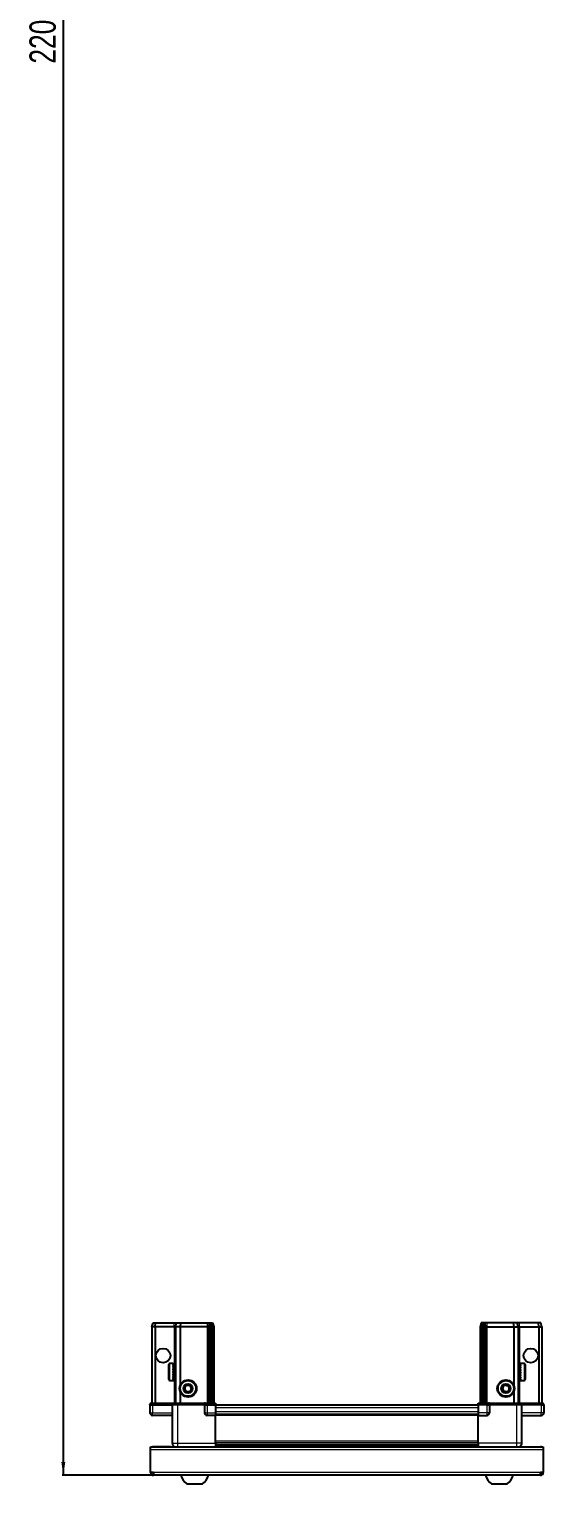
# Model space of a CAD drawing. Header units: millimetres. Extents: x 1770 to 5230, y -1720 to 2043.
# Drawn here: x 1858 to 2250, y -1720 to -613 of the extents above; entities that cross this region are included whole.
import ezdxf

# ---------------------------------------------------------------- set-up
doc = ezdxf.new("R2010")
doc.units = ezdxf.units.MM
doc.layers.add('FORMAT', color=7, linetype='Continuous')
doc.styles.add('SLDTEXTSTYLE0', font='TXT', dxfattribs={"width": 0.75})
doc.dimstyles.new('SLDDIMSTYLE0', dxfattribs={"dimtxt": 20, "dimasz": 10, "dimexe": 0, "dimexo": 0.0625, "dimgap": 5, "dimtad": 2, "dimdec": 1, "dimrnd": 1e-09, "dimzin": 12, "dimdsep": 46, "dimtxsty": 'SLDTEXTSTYLE0', "dimsah": 1, "dimcen": 0.09, "dimadec": 0, "dimazin": 3, "dimtfac": 1, "dimtofl": 0, "dimtmove": 0, "dimatfit": 3, "dimfxl": 0, "dimfrac": 2, "dimtolj": 1, "dimtzin": 12, "dimarcsym": 0})

# ---------------------------------------------------------------- blocks, each defined once
blk = doc.blocks.new('_D_10')
at = {"layer": 'FORMAT'}
for p, q in [((1975.8, 493.7), (1883.4, 493.7)), ((1884.4, 493.7), (1884.4, -1713.3)), ((1953, -1713.3), (1883.4, -1713.3))]:
    blk.add_line(p, q, dxfattribs=at)
for points in [[(1884.4, 493.7), (1882.9, 483.7), (1885.9, 483.7)], [(1884.4, -1713.3), (1885.9, -1703.3), (1882.9, -1703.3)]]:
    blk.add_solid(points, dxfattribs=at)
at = {"layer": 'FORMAT', "insert": (1858.6, -639.4), "char_height": 20, "attachment_point": 1, "rotation": 90, "style": 'SLDTEXTSTYLE0'}
blk.add_mtext('2207', dxfattribs=at)

msp = doc.modelspace()

# ---------------------------------------------------------------- linework, layer by layer
at = {"color": 7, "linetype": 'Continuous', "lineweight": 25}
for p, q in [((1951.9, -1600.32), (1952.7, -1597.32)), ((1954.4, -1600.32), (1951.9, -1600.32)), ((1951.9, -1600.32), (1951.9, -1658.62)), ((1952.7, -1597.32), (1954.55, -1597.32)), ((1954.4, -1600.32), (1954.55, -1597.32)), ((1954.4, -1600.32), (1954.4, -1658.62)), ((1968.9, -1600.32), (1954.4, -1600.32)), ((1954.55, -1597.32), (1968.9, -1597.32)), ((1968.9, -1597.32), (1970.7, -1597.32)), ((1969.9, -1600.32), (1968.9, -1600.32)), ((1969.9, -1600.32), (1970.7, -1597.32)), ((1969.9, -1600.32), (1969.9, -1658.62)), ((1973.4, -1600.32), (1969.9, -1600.32)), ((1970.7, -1597.32), (1973.73, -1597.32)), ((1973.73, -1597.32), (1973.4, -1600.32)), ((1993.9, -1600.32), (1973.4, -1600.32)), ((1973.4, -1600.32), (1973.4, -1644.82)), ((1973.73, -1597.32), (1993.9, -1597.32)), ((1993.9, -1597.32), (1995.7, -1597.32)), ((1994.9, -1600.32), (1993.9, -1600.32)), ((1995.7, -1597.32), (1994.9, -1600.32)), ((1995.9, -1600.32), (1994.9, -1600.32)), ((1994.9, -1600.32), (1994.9, -1658.62)), ((1995.7, -1597.32), (1996.44, -1597.32)), ((1996.44, -1597.32), (1995.9, -1600.32)), ((1995.9, -1600.32), (1995.9, -1658.62)), ((1997.4, -1600.32), (1995.9, -1600.32)), ((1996.44, -1597.32), (1996.94, -1597.32)), ((1996.94, -1597.32), (1998.09, -1597.32)), ((1996.94, -1597.32), (1997.4, -1600.32)), ((1998.9, -1600.32), (1997.4, -1600.32)), ((1997.4, -1600.32), (1997.4, -1658.62)), ((1998.09, -1597.32), (1998.9, -1600.32)), ((1998.9, -1600.32), (1998.9, -1658.62)), ((2202.7, -1597.32), (2201.9, -1600.32)), ((2201.9, -1600.32), (2203.4, -1600.32)), ((2201.9, -1600.32), (2201.9, -1658.62)), ((2203.85, -1597.32), (2202.7, -1597.32)), ((2203.85, -1597.32), (2203.4, -1600.32)), ((2203.4, -1600.32), (2204.9, -1600.32)), ((2203.4, -1600.32), (2203.4, -1658.62)), ((2204.35, -1597.32), (2203.85, -1597.32)), ((2204.35, -1597.32), (2204.9, -1600.32)), ((2205.09, -1597.32), (2204.35, -1597.32)), ((2204.9, -1600.32), (2204.9, -1658.62)), ((2204.9, -1600.32), (2205.9, -1600.32)), ((2205.09, -1597.32), (2205.9, -1600.32)), ((2206.9, -1597.32), (2205.09, -1597.32)), ((2205.9, -1600.32), (2205.9, -1658.62)), ((2205.9, -1600.32), (2206.9, -1600.32)), ((2227.06, -1597.32), (2206.9, -1597.32)), ((2206.9, -1600.32), (2227.4, -1600.32)), ((2227.06, -1597.32), (2227.4, -1600.32)), ((2230.09, -1597.32), (2227.06, -1597.32)), ((2227.4, -1600.32), (2227.4, -1644.82)), ((2227.4, -1600.32), (2230.9, -1600.32)), ((2230.9, -1600.32), (2230.09, -1597.32)), ((2231.9, -1597.32), (2230.09, -1597.32)), ((2230.9, -1600.32), (2230.9, -1658.62)), ((2230.9, -1600.32), (2231.9, -1600.32)), ((2246.24, -1597.32), (2231.9, -1597.32)), ((2231.9, -1600.32), (2246.4, -1600.32)), ((2246.4, -1600.32), (2246.24, -1597.32)), ((2248.09, -1597.32), (2246.24, -1597.32)), ((2246.4, -1600.32), (2246.4, -1658.62)), ((2246.4, -1600.32), (2248.9, -1600.32)), ((2248.9, -1600.32), (2248.09, -1597.32)), ((2248.9, -1600.32), (2248.9, -1658.62)), ((1964.7, -1640.52), (1964.7, -1629.12)), ((1967.9, -1628.32), (1965.5, -1628.32)), ((1967.9, -1628.32), (1967.9, -1628.33)), ((1967.9, -1628.33), (1968.4, -1628.33)), ((1967.9, -1628.51), (1968.4, -1628.51)), ((1967.9, -1628.51), (1967.9, -1628.73)), ((1967.9, -1628.73), (1968.4, -1628.73)), ((1967.9, -1629.31), (1968.4, -1629.31)), ((1967.9, -1629.31), (1967.9, -1629.73)), ((1967.9, -1629.73), (1968.4, -1629.73)), ((1967.9, -1630.64), (1968.4, -1630.64)), ((1967.9, -1630.64), (1967.9, -1631.23)), ((1967.9, -1631.23), (1968.4, -1631.23)), ((1967.9, -1632.38), (1968.4, -1632.38)), ((1967.9, -1632.38), (1967.9, -1633.08)), ((1967.9, -1633.08), (1968.4, -1633.08)), ((1967.9, -1634.37), (1968.4, -1634.37)), ((1967.9, -1634.37), (1967.9, -1635.11)), ((1967.9, -1634.51), (1968.4, -1634.51)), ((1967.9, -1635.01), (1968.4, -1635.01)), ((1967.9, -1635.11), (1968.4, -1635.11)), ((1967.9, -1636.39), (1968.4, -1636.39)), ((1967.9, -1636.39), (1967.9, -1637.1)), ((1967.9, -1637.1), (1968.4, -1637.1)), ((1968.4, -1628.51), (1968.4, -1628.33)), ((1968.4, -1628.73), (1968.4, -1628.51)), ((1968.4, -1629.31), (1968.4, -1628.73)), ((1968.4, -1629.73), (1968.4, -1629.31)), ((1968.4, -1630.64), (1968.4, -1629.73)), ((1968.5, -1630.42), (1968.4, -1630.42)), ((1968.4, -1631.23), (1968.4, -1630.64)), ((1968.4, -1632.38), (1968.4, -1631.23)), ((1968.4, -1633.08), (1968.4, -1632.38)), ((1968.4, -1634.37), (1968.4, -1633.08)), ((1968.4, -1634.51), (1968.4, -1634.37)), ((1968.4, -1635.11), (1968.4, -1635.01)), ((1968.4, -1636.39), (1968.4, -1635.11)), ((1968.4, -1637.1), (1968.4, -1636.39)), ((1968.4, -1638.26), (1968.4, -1637.1)), ((1968.5, -1639.22), (1968.5, -1630.42)), ((1969.38, -1631.51), (1968.9, -1630.82)), ((1968.9, -1638.82), (1968.9, -1630.82)), ((1969.86, -1630.82), (1969.38, -1631.51)), ((1969.38, -1638.13), (1969.38, -1631.51)), ((1969.9, -1630.82), (1969.86, -1630.82)), ((1969.86, -1638.82), (1969.86, -1630.82)), ((2230.93, -1630.82), (2230.9, -1630.82)), ((2231.41, -1631.51), (2230.93, -1630.82)), ((2230.93, -1630.82), (2230.93, -1638.82)), ((2231.9, -1630.82), (2231.41, -1631.51)), ((2231.41, -1631.51), (2231.41, -1638.13)), ((2231.9, -1630.82), (2231.9, -1638.82)), ((2232.4, -1630.42), (2232.3, -1630.42)), ((2232.3, -1630.42), (2232.3, -1639.22)), ((2235.3, -1628.32), (2232.4, -1628.32)), ((2232.9, -1628.32), (2232.4, -1628.32)), ((2232.4, -1628.32), (2232.4, -1628.37)), ((2232.4, -1628.37), (2232.4, -1628.65)), ((2232.9, -1628.37), (2232.4, -1628.37)), ((2232.9, -1628.65), (2232.4, -1628.65)), ((2232.4, -1628.65), (2232.4, -1628.93)), ((2232.9, -1628.93), (2232.4, -1628.93)), ((2232.4, -1628.93), (2232.4, -1629.59)), ((2232.9, -1629.59), (2232.4, -1629.59)), ((2232.4, -1629.59), (2232.4, -1630.06)), ((2232.4, -1630.06), (2232.4, -1631.04)), ((2232.9, -1630.06), (2232.4, -1630.06)), ((2232.9, -1631.04), (2232.4, -1631.04)), ((2232.4, -1631.04), (2232.4, -1631.66)), ((2232.4, -1631.66), (2232.4, -1632.86)), ((2232.9, -1631.66), (2232.4, -1631.66)), ((2232.9, -1632.86), (2232.4, -1632.86)), ((2232.4, -1632.86), (2232.4, -1633.49)), ((2232.9, -1633.49), (2232.4, -1633.49)), ((2232.4, -1633.57), (2232.4, -1634.87)), ((2232.9, -1633.57), (2232.4, -1633.57)), ((2232.9, -1634.87), (2232.4, -1634.87)), ((2232.9, -1635.35), (2232.4, -1635.35)), ((2232.4, -1635.35), (2232.4, -1635.61)), ((2232.4, -1635.61), (2232.4, -1636.88)), ((2232.9, -1635.61), (2232.4, -1635.61)), ((2232.9, -1636.88), (2232.4, -1636.88)), ((2232.4, -1636.88), (2232.4, -1637.56)), ((2232.4, -1637.56), (2232.4, -1638.68)), ((2232.9, -1637.56), (2232.4, -1637.56)), ((2232.9, -1628.37), (2232.9, -1628.32)), ((2232.9, -1628.93), (2232.9, -1628.65)), ((2232.9, -1630.06), (2232.9, -1629.59)), ((2232.9, -1631.66), (2232.9, -1631.04)), ((2232.9, -1633.57), (2232.9, -1632.86)), ((2232.9, -1635.61), (2232.9, -1634.87)), ((2232.9, -1637.56), (2232.9, -1636.88)), ((2236.1, -1629.12), (2236.1, -1640.52)), ((1965.5, -1641.32), (1967.9, -1641.32)), ((1967.9, -1638.26), (1968.4, -1638.26)), ((1967.9, -1638.26), (1967.9, -1638.87)), ((1967.9, -1638.87), (1968.4, -1638.87)), ((1967.9, -1639.8), (1968.4, -1639.8)), ((1967.9, -1639.8), (1967.9, -1640.24)), ((1967.9, -1640.24), (1968.4, -1640.24)), ((1967.9, -1640.85), (1968.4, -1640.85)), ((1967.9, -1640.85), (1967.9, -1641.08)), ((1967.9, -1641.08), (1968.4, -1641.08)), ((1967.9, -1641.3), (1968.4, -1641.3)), ((1967.9, -1641.3), (1967.9, -1641.32)), ((1967.9, -1641.31), (1968.4, -1641.31)), ((1968.4, -1638.87), (1968.4, -1638.26)), ((1968.4, -1639.8), (1968.4, -1638.87)), ((1968.4, -1639.22), (1968.5, -1639.22)), ((1968.4, -1640.24), (1968.4, -1639.8)), ((1968.4, -1640.85), (1968.4, -1640.24)), ((1968.4, -1641.08), (1968.4, -1640.85)), ((1968.4, -1641.3), (1968.4, -1641.08)), ((1968.4, -1641.31), (1968.4, -1641.3)), ((1968.9, -1638.82), (1969.38, -1638.13)), ((1969.38, -1638.13), (1969.86, -1638.82)), ((1969.86, -1638.82), (1969.9, -1638.82)), ((2230.9, -1638.82), (2230.93, -1638.82)), ((2230.93, -1638.82), (2231.41, -1638.13)), ((2231.41, -1638.13), (2231.9, -1638.82)), ((2232.3, -1639.22), (2232.4, -1639.22)), ((2232.9, -1638.68), (2232.4, -1638.68)), ((2232.4, -1638.68), (2232.4, -1639.25)), ((2232.4, -1639.25), (2232.4, -1640.11)), ((2232.9, -1639.25), (2232.4, -1639.25)), ((2232.9, -1640.11), (2232.4, -1640.11)), ((2232.4, -1640.11), (2232.4, -1640.5)), ((2232.4, -1640.5), (2232.4, -1641.02)), ((2232.9, -1640.5), (2232.4, -1640.5)), ((2232.9, -1641.02), (2232.4, -1641.02)), ((2232.4, -1641.02), (2232.4, -1641.2)), ((2232.4, -1641.2), (2232.4, -1641.32)), ((2232.9, -1641.2), (2232.4, -1641.2)), ((2232.4, -1641.32), (2235.3, -1641.32)), ((2232.9, -1639.25), (2232.9, -1638.68)), ((2232.9, -1640.5), (2232.9, -1640.11)), ((2232.9, -1641.2), (2232.9, -1641.02)), ((1950.9, -1658.62), (1950.4, -1659.49)), ((1950.4, -1659.82), (1950.4, -1659.49)), ((1950.4, -1659.82), (1952.4, -1659.82)), ((1950.4, -1659.82), (1950.4, -1665.82)), ((1952.4, -1658.62), (1950.9, -1658.62)), ((1952.4, -1658.62), (1967.2, -1658.62)), ((1967.2, -1659.82), (1952.4, -1659.82)), ((1952.4, -1659.82), (1967.2, -1659.82)), ((1967.2, -1658.62), (1967.4, -1658.62)), ((1967.4, -1659.82), (1967.2, -1659.82)), ((1967.4, -1659.82), (1967.4, -1658.62)), ((1967.4, -1658.62), (1971.4, -1658.62)), ((1971.4, -1659.82), (1967.4, -1659.82)), ((1967.4, -1659.82), (1967.4, -1688.82)), ((1971.4, -1658.62), (1991.7, -1658.62)), ((1991.7, -1659.82), (1971.4, -1659.82)), ((1973.4, -1649.82), (1973.4, -1658.62)), ((1991.7, -1658.62), (1991.9, -1658.62)), ((1991.9, -1659.82), (1991.7, -1659.82)), ((1991.9, -1659.82), (1991.9, -1658.62)), ((1992.57, -1658.62), (1991.9, -1658.62)), ((1991.9, -1659.82), (1993.9, -1659.82)), ((1991.9, -1659.82), (1991.9, -1665.82)), ((1992.57, -1658.62), (2000.4, -1658.62)), ((2000.4, -1659.49), (1993.9, -1659.49)), ((2000.4, -1659.82), (1993.9, -1659.82)), ((1993.9, -1659.82), (2000.4, -1659.82)), ((2000.4, -1658.62), (2000.4, -1659.49)), ((2000.4, -1659.49), (2000.4, -1659.49)), ((2000.4, -1659.82), (2000.4, -1659.49)), ((2000.4, -1659.82), (2000.4, -1659.82)), ((2000.4, -1659.82), (2000.4, -1665.82)), ((2200.4, -1659.97), (2000.4, -1659.97)), ((2200.4, -1659.49), (2200.4, -1658.62)), ((2200.4, -1658.62), (2208.22, -1658.62)), ((2206.9, -1659.49), (2200.4, -1659.49)), ((2200.4, -1659.82), (2200.4, -1659.49)), ((2206.9, -1659.82), (2200.4, -1659.82)), ((2200.4, -1659.82), (2200.4, -1665.82)), ((2206.9, -1659.82), (2208.9, -1659.82)), ((2208.9, -1659.82), (2206.9, -1659.82)), ((2208.9, -1658.62), (2208.22, -1658.62)), ((2208.9, -1659.82), (2208.9, -1658.62)), ((2208.9, -1658.62), (2209.1, -1658.62)), ((2209.1, -1659.82), (2208.9, -1659.82)), ((2208.9, -1659.82), (2208.9, -1665.82)), ((2209.1, -1658.62), (2229.4, -1658.62)), ((2229.4, -1659.82), (2209.1, -1659.82)), ((2227.4, -1649.82), (2227.4, -1658.62)), ((2229.4, -1658.62), (2233.4, -1658.62)), ((2233.4, -1659.82), (2229.4, -1659.82)), ((2233.4, -1659.82), (2233.4, -1658.62)), ((2233.4, -1658.62), (2233.6, -1658.62)), ((2233.6, -1659.82), (2233.4, -1659.82)), ((2233.4, -1659.82), (2233.4, -1688.82)), ((2233.6, -1658.62), (2248.4, -1658.62)), ((2248.4, -1659.82), (2233.6, -1659.82)), ((2249.9, -1658.62), (2248.4, -1658.62)), ((2248.4, -1659.82), (2250.4, -1659.82)), ((2250.4, -1659.49), (2249.9, -1658.62)), ((2250.4, -1659.49), (2249.9, -1658.62)), ((2250.4, -1659.82), (2250.4, -1659.49)), ((2250.4, -1659.82), (2250.4, -1659.49)), ((2250.4, -1659.82), (2250.4, -1659.82)), ((2250.4, -1659.82), (2250.4, -1665.82)), ((1967.4, -1667.82), (1952.4, -1667.82)), ((2000.4, -1667.82), (1993.9, -1667.82)), ((2000.4, -1665.82), (2000.4, -1667.82)), ((2200.4, -1667.17), (2000.4, -1667.17)), ((2000.4, -1688.82), (2000.4, -1667.82)), ((2200.4, -1665.82), (2200.4, -1667.82)), ((2200.4, -1667.82), (2206.9, -1667.82)), ((2200.4, -1688.82), (2200.4, -1667.82)), ((2233.4, -1667.82), (2248.4, -1667.82)), ((1950.9, -1693.92), (1950.9, -1691.82)), ((1950.9, -1691.82), (2249.9, -1691.82)), ((1965.9, -1691.72), (1953, -1691.72)), ((1965.9, -1691.72), (1965.9, -1691.82)), ((2000.4, -1689.84), (2200.4, -1689.84)), ((2000.4, -1689.88), (2200.4, -1689.88)), ((2024.27, -1691.67), (2000.4, -1691.67)), ((2018.9, -1691.82), (2018.9, -1691.67)), ((2018.93, -1691.82), (2018.93, -1691.67)), ((2019.2, -1691.82), (2019.2, -1691.67)), ((2019.47, -1691.82), (2019.47, -1691.67)), ((2020.12, -1691.82), (2020.12, -1691.67)), ((2020.58, -1691.82), (2020.58, -1691.67)), ((2021.55, -1691.82), (2021.55, -1691.67)), ((2022.17, -1691.82), (2022.17, -1691.67)), ((2023.35, -1691.82), (2023.35, -1691.67)), ((2024.01, -1691.82), (2024.01, -1691.67)), ((2024.07, -1691.82), (2024.07, -1691.67)), ((2025.36, -1691.67), (2024.27, -1691.67)), ((2026.09, -1691.67), (2025.36, -1691.67)), ((2025.36, -1691.82), (2025.36, -1691.67)), ((2025.36, -1691.67), (2025.36, -1691.67)), ((2025.37, -1691.82), (2025.37, -1691.67)), ((2025.87, -1691.82), (2025.87, -1691.67)), ((2026.1, -1691.67), (2026.09, -1691.67)), ((2026.1, -1691.82), (2026.1, -1691.67)), ((2026.52, -1691.67), (2026.1, -1691.67)), ((2174.27, -1691.67), (2026.52, -1691.67)), ((2027.37, -1691.82), (2027.37, -1691.67)), ((2028.06, -1691.82), (2028.06, -1691.67)), ((2029.19, -1691.82), (2029.19, -1691.67)), ((2029.76, -1691.82), (2029.76, -1691.67)), ((2030.63, -1691.82), (2030.63, -1691.67)), ((2031.04, -1691.82), (2031.04, -1691.67)), ((2031.57, -1691.82), (2031.57, -1691.67)), ((2031.76, -1691.82), (2031.76, -1691.67)), ((2031.9, -1691.82), (2031.9, -1691.67)), ((2168.9, -1691.82), (2168.9, -1691.67)), ((2169.07, -1691.82), (2169.07, -1691.67)), ((2169.28, -1691.82), (2169.28, -1691.67)), ((2169.84, -1691.82), (2169.84, -1691.67)), ((2170.26, -1691.82), (2170.26, -1691.67)), ((2171.15, -1691.82), (2171.15, -1691.67)), ((2171.74, -1691.82), (2171.74, -1691.67)), ((2172.88, -1691.82), (2172.88, -1691.67)), ((2173.58, -1691.82), (2173.58, -1691.67)), ((2174.86, -1691.67), (2174.27, -1691.67)), ((2174.86, -1691.82), (2174.86, -1691.67)), ((2174.87, -1691.67), (2174.86, -1691.67)), ((2175.6, -1691.67), (2174.87, -1691.67)), ((2175.03, -1691.82), (2175.03, -1691.67)), ((2175.53, -1691.82), (2175.53, -1691.67)), ((2175.6, -1691.82), (2175.6, -1691.67)), ((2176.62, -1691.67), (2175.6, -1691.67)), ((2175.6, -1691.67), (2175.6, -1691.67)), ((2200.4, -1691.67), (2176.52, -1691.67)), ((2176.89, -1691.82), (2176.89, -1691.67)), ((2177.6, -1691.82), (2177.6, -1691.67)), ((2178.77, -1691.82), (2178.77, -1691.67)), ((2179.38, -1691.82), (2179.38, -1691.67)), ((2180.32, -1691.82), (2180.32, -1691.67)), ((2180.77, -1691.82), (2180.77, -1691.67)), ((2181.39, -1691.82), (2181.39, -1691.67)), ((2181.64, -1691.82), (2181.64, -1691.67)), ((2181.87, -1691.82), (2181.87, -1691.67)), ((2181.89, -1691.82), (2181.89, -1691.67)), ((2234.9, -1691.72), (2247.8, -1691.72)), ((2234.9, -1691.72), (2234.9, -1691.82)), ((2249.9, -1691.82), (2249.9, -1693.92)), ((1950.9, -1711.22), (1950.9, -1693.92)), ((2249.9, -1693.92), (2249.9, -1711.22)), ((1953, -1711.22), (1950.9, -1711.22)), ((1953, -1711.22), (1953, -1713.32)), ((2247.8, -1713.32), (1953, -1713.32)), ((2249.9, -1711.22), (2247.8, -1711.22)), ((2247.8, -1713.32), (2247.8, -1711.22)), ((1978.4, -1719.92), (1990.4, -1719.92)), ((2210.4, -1719.92), (2222.4, -1719.92))]:
    msp.add_line(p, q, dxfattribs=at)
at = {"color": 8, "linetype": 'Continuous', "lineweight": 18}
for p, q in [((1968.9, -1600.32), (1968.9, -1597.32)), ((1968.9, -1600.32), (1968.9, -1630.82)), ((1993.9, -1597.32), (1993.9, -1600.32)), ((1993.9, -1600.32), (1993.9, -1658.62)), ((2206.9, -1597.32), (2206.9, -1600.32)), ((2206.9, -1600.32), (2206.9, -1658.62)), ((2231.9, -1600.32), (2231.9, -1597.32)), ((2231.9, -1600.32), (2231.9, -1630.82)), ((1965.5, -1641.32), (1965.5, -1628.32)), ((2235.3, -1628.32), (2235.3, -1641.32)), ((1968.9, -1638.82), (1968.9, -1658.62)), ((2231.9, -1638.82), (2231.9, -1658.62)), ((1952.4, -1659.82), (1952.4, -1658.62)), ((1952.4, -1659.82), (1952.4, -1665.82)), ((1967.2, -1659.82), (1967.2, -1658.62)), ((1971.4, -1659.82), (1971.4, -1658.62)), ((1971.4, -1659.82), (1971.4, -1688.82)), ((1991.7, -1659.82), (1991.7, -1658.62)), ((1993.9, -1659.82), (1993.9, -1659.49)), ((1993.9, -1659.82), (1993.9, -1665.82)), ((2000.4, -1659.82), (2000.4, -1659.49)), ((2206.9, -1659.82), (2206.9, -1659.49)), ((2206.9, -1659.82), (2206.9, -1665.82)), ((2209.1, -1658.62), (2209.1, -1659.82)), ((2229.4, -1659.82), (2229.4, -1658.62)), ((2229.4, -1659.82), (2229.4, -1688.82)), ((2233.6, -1658.62), (2233.6, -1659.82)), ((2248.4, -1659.82), (2248.4, -1658.62)), ((2248.4, -1659.82), (2248.4, -1665.82)), ((1950.4, -1665.82), (1952.4, -1665.82)), ((1952.4, -1665.82), (1967.4, -1665.82)), ((1952.4, -1667.82), (1952.4, -1665.82)), ((1991.9, -1665.82), (1993.9, -1665.82)), ((1993.9, -1665.82), (2000.4, -1665.82)), ((1993.9, -1665.82), (1993.9, -1667.82)), ((2200.4, -1661.97), (2000.4, -1661.97)), ((2200.4, -1665.17), (2000.4, -1665.17)), ((2200.4, -1667.82), (2000.4, -1667.82)), ((2206.9, -1665.82), (2200.4, -1665.82)), ((2206.9, -1665.82), (2206.9, -1667.82)), ((2208.9, -1665.82), (2206.9, -1665.82)), ((2248.4, -1665.82), (2233.4, -1665.82)), ((2248.4, -1667.82), (2248.4, -1665.82)), ((2250.4, -1665.82), (2248.4, -1665.82)), ((1953, -1691.82), (1953, -1691.72)), ((1971.4, -1688.82), (2000.4, -1688.82)), ((2000.4, -1687.22), (2200.4, -1687.22)), ((2200.4, -1688.64), (2000.4, -1688.64)), ((2000.4, -1691.08), (2200.4, -1691.08)), ((2229.4, -1688.82), (2200.4, -1688.82)), ((2247.8, -1691.82), (2247.8, -1691.72)), ((2249.9, -1693.92), (1950.9, -1693.92)), ((2247.8, -1711.22), (1953, -1711.22))]:
    msp.add_line(p, q, dxfattribs=at)
at = {"color": 7, "linetype": 'Continuous', "lineweight": 25, "flags": 128}
for points in [[(1953, -1691.72), (1952.59, -1691.76), (1952.36, -1691.82)], [(2248.44, -1691.82), (2248.21, -1691.76), (2247.8, -1691.72)]]:
    msp.add_lwpolyline(points, dxfattribs=at)
at = {"color": 7, "linetype": 'Continuous', "lineweight": 25}
for centre, radius in [((1960.4, -1622.32), 5.5), ((2240.4, -1622.32), 5.5), ((1979.4, -1647.32), 6.5), ((1979.4, -1647.32), 3.46), ((2221.4, -1647.32), 6.5), ((2221.4, -1647.32), 3.46)]:
    msp.add_circle(centre, radius, dxfattribs=at)
at = {"color": 8, "linetype": 'Continuous', "lineweight": 18}
for centre in [(1979.4, -1647.32), (2221.4, -1647.32)]:
    msp.add_circle(centre, 5.7, dxfattribs=at)
at = {"color": 7, "linetype": 'Continuous', "lineweight": 25}
for centre, radius, start, end in [((1965.5, -1629.12), 0.8, 90, 180), ((1968.9, -1630.42), 0.4, 180, 270), ((2231.9, -1630.42), 0.4, 270, 360), ((2235.3, -1629.12), 0.8, 360, 90), ((1965.5, -1640.52), 0.8, 180, 270), ((1968.9, -1639.22), 0.4, 90, 180), ((1979.4, -1647.32), 2.5, 147.37605, 207.37605), ((1979.4, -1647.32), 2.5, 207.37605, 267.37605), ((1979.4, -1647.32), 2.5, 87.37605, 147.37605), ((1979.4, -1647.32), 2.5, 267.37605, 327.37605), ((1979.4, -1647.32), 2.5, 27.37605, 87.37605), ((1979.4, -1647.32), 2.5, 327.37605, 27.37605), ((2221.4, -1647.32), 2.5, 134.67671, 194.67671), ((2221.4, -1647.32), 2.5, 194.67671, 254.67671), ((2221.4, -1647.32), 2.5, 74.67671, 134.67671), ((2221.4, -1647.32), 2.5, 254.67671, 314.67671), ((2221.4, -1647.32), 2.5, 14.67671, 74.67671), ((2221.4, -1647.32), 2.5, 314.67671, 14.67671), ((2231.9, -1639.22), 0.4, 0, 90), ((2235.3, -1640.52), 0.8, 270, 0), ((1952.4, -1665.82), 2, 180, 270), ((1993.9, -1665.82), 2, 180, 270), ((2206.9, -1665.82), 2, 270, 0), ((2248.4, -1665.82), 2, 270, 0), ((1953, -1711.22), 2.1, 180, 270), ((1953, -1711.22), 0.6, 180, 270), ((1985.42, -1710.3), 11.91, 194.70035, 233.8734), ((1983.37, -1710.3), 11.91, 306.1266, 345.29965), ((2217.42, -1710.3), 11.91, 194.70035, 233.8734), ((2215.37, -1710.3), 11.91, 306.1266, 345.29965), ((2247.8, -1711.22), 2.1, 270, 0), ((2247.8, -1711.22), 0.6, 270, 0)]:
    msp.add_arc(centre, radius, start, end, dxfattribs=at)
for centre, start_param, end_param in [((1993.9, -1656.02), 2.4188584, 3.1415927), ((2206.9, -1656.02), 3.1415927, 3.8643269)]:
    msp.add_ellipse(centre, major_axis=(0, 3.46), ratio=0.5773503, start_param=start_param, end_param=end_param, dxfattribs=at)
for points, knots in [([(1976.51, -1647.19), (1976.79, -1646.75), (1977.31, -1645.94), (1977.83, -1645.13), (1978.07, -1644.76)], [0, 0, 0, 0, 0.5346859, 1, 1, 1, 1]), ([(1977.84, -1649.75), (1977.78, -1649.64), (1977.51, -1649.11), (1977.05, -1648.22), (1976.67, -1647.49), (1976.51, -1647.19)], [0, 0, 0, 0, 0.13312467, 0.63709944, 1, 1, 1, 1]), ([(1978.07, -1644.76), (1978.58, -1644.78), (1979.55, -1644.82), (1980.51, -1644.87), (1980.95, -1644.89)], [0, 0, 0, 0, 0.5346859, 1, 1, 1, 1]), ([(1982.28, -1647.45), (1982, -1647.89), (1981.48, -1648.7), (1980.96, -1649.51), (1980.72, -1649.88)], [0, 0, 0, 0, 0.5346859, 1, 1, 1, 1]), ([(1980.95, -1644.89), (1981.11, -1645.19), (1981.49, -1645.93), (1981.95, -1646.81), (1982.22, -1647.34), (1982.28, -1647.45)], [0, 0, 0, 0, 0.36290056, 0.86687533, 1, 1, 1, 1]), ([(2218.61, -1646.56), (2218.98, -1646.19), (2219.66, -1645.52), (2220.35, -1644.84), (2220.66, -1644.53)], [0, 0, 0, 0, 0.5346859, 1, 1, 1, 1]), ([(2219.34, -1649.35), (2219.26, -1649.02), (2219.05, -1648.22), (2218.79, -1647.26), (2218.64, -1646.68), (2218.61, -1646.56)], [0, 0, 0, 0, 0.3629006, 0.8668753, 1, 1, 1, 1]), ([(2220.66, -1644.53), (2221.16, -1644.66), (2222.09, -1644.92), (2223.02, -1645.17), (2223.45, -1645.29)], [0, 0, 0, 0, 0.5346859, 1, 1, 1, 1]), ([(2224.18, -1648.08), (2223.81, -1648.45), (2223.13, -1649.12), (2222.44, -1649.8), (2222.13, -1650.11)], [0, 0, 0, 0, 0.53468586, 1, 1, 1, 1]), ([(2223.45, -1645.29), (2223.48, -1645.41), (2223.63, -1645.99), (2223.88, -1646.95), (2224.09, -1647.75), (2224.18, -1648.08)], [0, 0, 0, 0, 0.1331247, 0.6370994, 1, 1, 1, 1]), ([(1980.72, -1649.88), (1980.21, -1649.86), (1979.24, -1649.82), (1978.29, -1649.77), (1977.84, -1649.75)], [0, 0, 0, 0, 0.5346859, 1, 1, 1, 1]), ([(2222.13, -1650.11), (2221.63, -1649.98), (2220.7, -1649.72), (2219.77, -1649.47), (2219.34, -1649.35)], [0, 0, 0, 0, 0.5346859, 1, 1, 1, 1]), ([(1967.4, -1688.82), (1967.44, -1689.26), (1967.51, -1689.94), (1967.95, -1690.75), (1968.41, -1691.31), (1968.81, -1691.67), (1969.07, -1691.8), (1969.12, -1691.82)], [0, 0, 0, 0, 0.3630185, 0.5584377, 0.7580039, 0.9575702, 1, 1, 1, 1]), ([(2000.4, -1688.82), (2000.4, -1689.22), (2000.4, -1690.01), (2000.4, -1691.02), (2000.4, -1691.65), (2000.4, -1691.81), (2000.4, -1691.82)], [0, 0, 0, 0, 0.3255201, 0.6510403, 0.9765604, 1, 1, 1, 1]), ([(2200.4, -1688.82), (2200.4, -1689.22), (2200.4, -1690.01), (2200.4, -1691.02), (2200.4, -1691.65), (2200.4, -1691.81), (2200.4, -1691.82)], [0, 0, 0, 0, 0.3255201, 0.6510403, 0.9765604, 1, 1, 1, 1]), ([(2233.4, -1688.82), (2233.35, -1689.26), (2233.28, -1689.94), (2232.84, -1690.75), (2232.39, -1691.31), (2231.98, -1691.67), (2231.72, -1691.8), (2231.67, -1691.82)], [0, 0, 0, 0, 0.3630185, 0.5584377, 0.7580039, 0.9575702, 1, 1, 1, 1])]:
    msp.add_open_spline(points, degree=3, knots=knots, dxfattribs=at)
at = {"color": 8, "linetype": 'Continuous', "lineweight": 18}
for points in [[(1967.4, -1688.82), (1967.46, -1688.82), (1967.58, -1688.82), (1968.5, -1688.82), (1969.82, -1688.82), (1970.87, -1688.82), (1971.4, -1688.82)], [(2233.4, -1688.82), (2233.34, -1688.82), (2233.22, -1688.82), (2232.29, -1688.82), (2230.97, -1688.82), (2229.92, -1688.82), (2229.4, -1688.82)]]:
    msp.add_open_spline(points, degree=3, dxfattribs=at)
for points in [[(1971.4, -1688.82), (1971.4, -1689.26), (1971.4, -1689.94), (1971.4, -1690.75), (1971.4, -1691.31), (1971.4, -1691.67), (1971.4, -1691.8), (1971.4, -1691.82)], [(2229.4, -1688.82), (2229.4, -1689.26), (2229.4, -1689.94), (2229.4, -1690.75), (2229.4, -1691.31), (2229.4, -1691.67), (2229.4, -1691.8), (2229.4, -1691.82)]]:
    msp.add_open_spline(points, degree=3, knots=[0, 0, 0, 0, 0.3630185, 0.5584377, 0.7580039, 0.9575702, 1, 1, 1, 1], dxfattribs=at)

# ---------------------------------------------------------------- dimensions: what is measured, and where the dimension line sits
at = {"layer": 'FORMAT'}
dim = msp.add_linear_dim(base=(1884.4, -1713.32), p1=(1975.76, 493.68), p2=(1953, -1713.32), angle=90, dimstyle='SLDDIMSTYLE0', dxfattribs=at)
dim.commit()
dim.dimension.update_dxf_attribs({"geometry": '_D_10', "text_midpoint": (1884.4, -609.82), "dimtype": 160})

doc.saveas('drawing.dxf')
